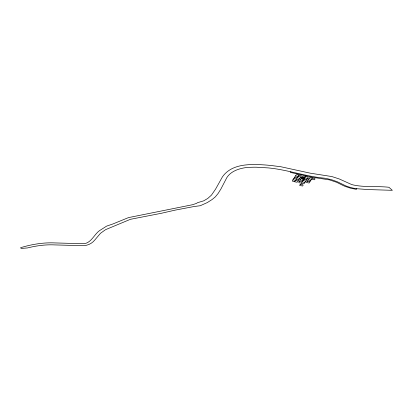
<?xml version="1.0" encoding="UTF-8"?>
<svg xmlns="http://www.w3.org/2000/svg" width="413" height="413" viewBox="0 0 413 413"><rect width="100%" height="100%" fill="white"/><g stroke="black" fill="none" stroke-linecap="round" stroke-linejoin="round"><path stroke-width="0.62" d="M312.342 178.06L310.215 177.595L309.456 177.796L306.4 182.432L309.079 183.021L312.342 178.06L314.716 178.421L315.093 178.855L314.474 179.789L311.624 179.165M295.527 175.892L296.193 174.88L296.962 174.684L301.077 175.587L301.418 176.026L297.468 182.014L296.699 182.21L292.703 181.312L292.301 180.77L295.527 175.892L300.741 177.048M294.655 181.741L299.022 175.133M299.404 181.25L298.733 182.267L299.074 182.711L303.54 183.656L304.298 183.449L308.206 177.523L307.866 177.079L303.431 176.108L302.667 176.305L299.404 181.25L304.944 182.463M301.289 183.202L305.646 176.594M301.526 178.715L301.826 178.261M301.913 178.798L302.435 177.982L303.369 178.189L302.863 178.958M302.683 177.781L304.675 178.013L301.82 177.59M302.698 178.974L303.028 178.478L302.244 178.302M303.09 179.056L303.385 178.607M303.478 179.144L303.777 178.695M303.87 179.232L304.169 178.777M290.809 171.793L290.324 172.397L312.749 177.322L329.538 179.898L336.61 182.288L342.707 185.303A34.196 19.747 0 0 0 345.402 186.495L350.58 188.189L356.507 189.391L356.3 188.684L355.066 188.483A37.593 21.703 0 0 1 353.636 188.204L353.167 188.106A26.587 15.348 0 0 1 351.613 187.739L349.197 187.068A32.519 18.776 0 0 1 347.596 186.537L346.744 186.227A32.302 18.652 0 0 1 345.635 185.793L338.345 182.231A37.485 21.641 0 0 0 337.147 181.705L332.171 179.913L326.941 178.607A33.866 19.55 0 0 0 324.535 178.184C306.353 176.532 288.955 170.28 270.835 168.179A116.605 67.319 0 0 0 268.362 167.915L256.525 167.229A59.038 34.083 0 0 0 254.01 167.208L247.815 167.379A29.798 17.201 0 0 0 245.838 167.601C238.771 168.649 231.017 171.168 226.928 177.456L220.878 189.051L218.079 193.516L215.307 196.898L213.309 198.529A47.082 27.181 0 0 1 212.06 199.556L207.336 202.561L200.264 205.72L193.986 206.536L175.055 210.15L161.276 213.294L130.425 219.308L105.537 229.68L100.488 233.309L94.944 239.834C91.701 243.98 86.761 245.983 81.64 245.668L54.883 244.914C45.621 244.434 36.37 245.725 27.392 247.95L21.373 248.43L20.65 247.986A1.063 0.614 0 0 1 20.748 247.661C31.796 244.289 43.499 242.369 55.125 242.932L81.955 243.691C89.683 244.517 93.085 236.608 97.855 232.008A45.843 26.468 0 0 1 99.435 230.697L106.606 226.128L112.806 224.006L127.302 218.085A28.229 16.298 0 0 1 128.794 217.548L192.473 204.734L196.542 203.392L197.466 202.711L203.697 200.842L207.791 198.426L211.441 195.137L215.571 189.133L222.437 176.852C231.724 163.538 250.324 163.987 264.785 164.942A102.992 59.462 0 0 1 268.109 165.21L272.229 165.649A76.023 43.892 0 0 1 274.681 165.964L280.876 166.749L310.437 173.207L331.845 176.552L339.28 178.968L351.417 184.425A27.397 15.818 0 0 0 353.218 184.947C364.911 187.517 377.043 185.927 388.901 187.27L392.35 190.316L367.813 189.557L356.197 188.669M308.836 178.741L311.521 179.325M292.936 179.81L298.165 180.951M304.2 178.788L301.433 178.179L301.134 178.628L306.673 179.851M308.026 179.97L310.705 180.558M307.21 181.204L309.889 181.792M300.272 179.934L305.811 181.157M293.803 178.504L299.027 179.65M302.001 177.316L307.53 178.545M299.879 178.359L294.665 177.192M300.318 184.229L299.57 185.365L302.59 186.026L303.157 185.163L302.786 184.73L300.318 184.229M301.867 177.657L301.242 178.602L303.545 179.108L304.169 178.168L301.867 177.657"/></g></svg>
